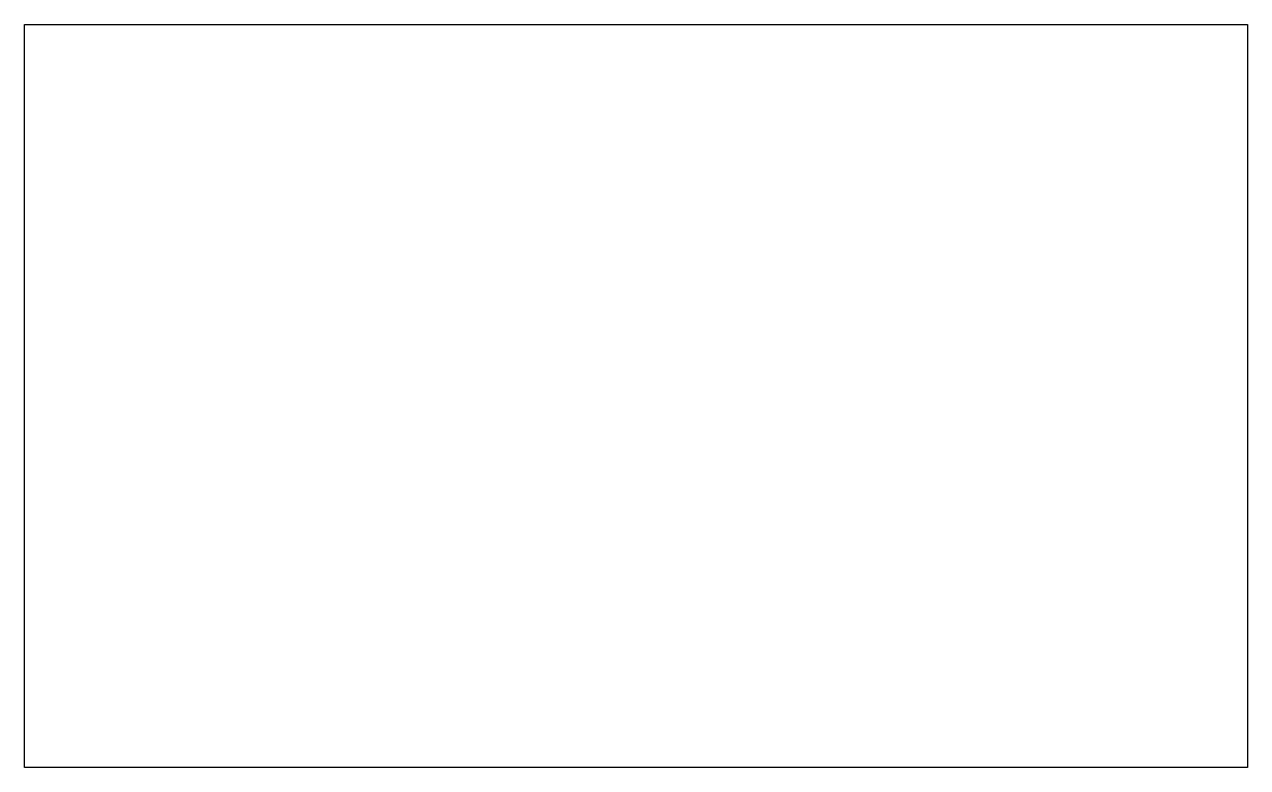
# Model space of a CAD drawing. Header units: millimetres. Extents: x -14 to 14, y 38.6 to 55.6.
import ezdxf

# ---------------------------------------------------------------- set-up
doc = ezdxf.new("R2010")
doc.units = ezdxf.units.MM
doc.layers.get('0').update_dxf_attribs({"linetype": 'CONTINUOUS'})

msp = doc.modelspace()

# ---------------------------------------------------------------- linework, layer by layer
msp.add_lwpolyline([(14, 55.611), (14, 38.611), (-14, 38.611), (-14, 55.611)], close=True)

doc.saveas('drawing.dxf')
